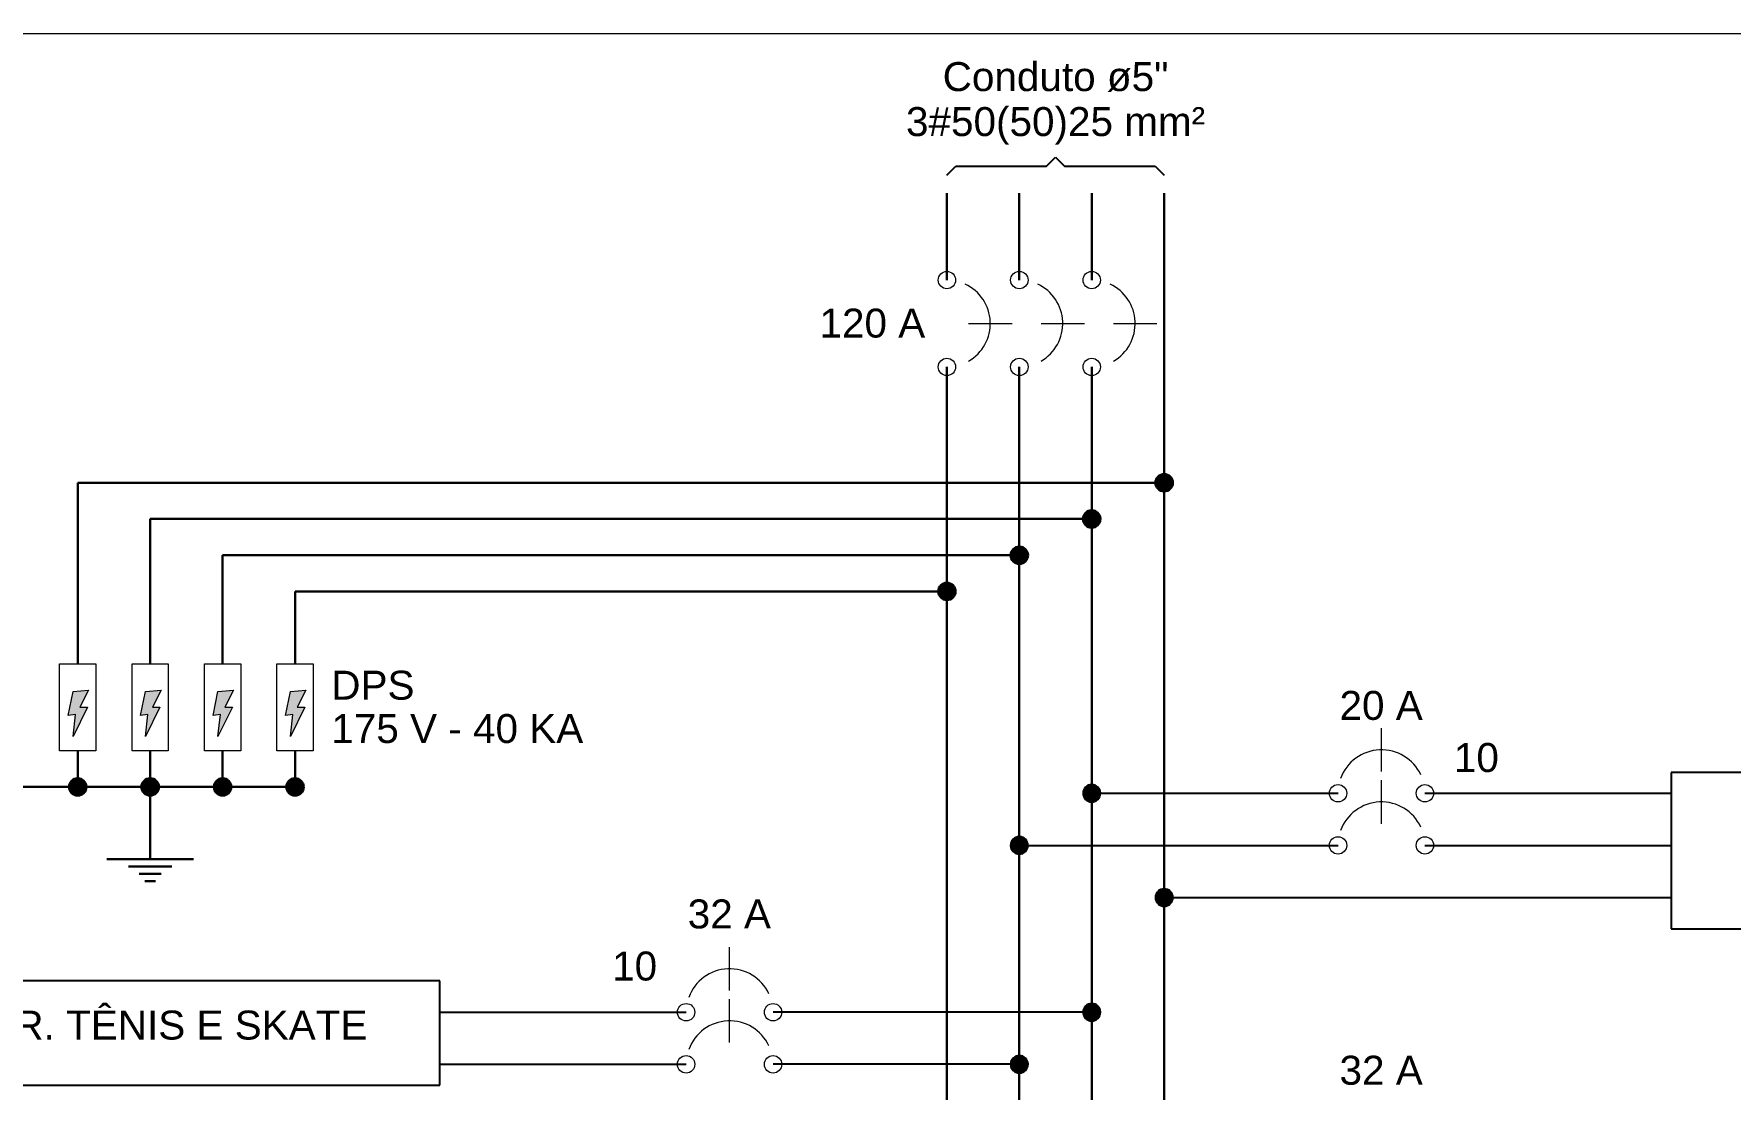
# Model space of a CAD drawing. Header units: millimetres. Extents: x -395 to 1008, y 9 to 692.
# Drawn here: x 105.76 to 111.96, y 45.69 to 49.55 of the extents above; entities that cross this region are included whole.
import ezdxf

# ---------------------------------------------------------------- set-up
doc = ezdxf.new("R2010")
doc.units = ezdxf.units.MM
doc.header["$LTSCALE"] = 0.1
doc.header["$MEASUREMENT"] = 0
for name, color, linetype, lineweight in [('.10', 200, 'Continuous', 5), ('.30', 50, 'Continuous', 5), ('.40 Interno parede', 27, 'Continuous', 5)]:
    doc.layers.add(name, color=color, linetype=linetype, lineweight=lineweight)
for name, color, linetype in [('DI-Linhas_do_diagrama', 9, 'Continuous'), ('DI-Pontilhado', 7, 'Continuous'), ('DI-Textos_do_diagrama', 7, 'Continuous')]:
    doc.layers.add(name, color=color, linetype=linetype)
doc.styles.add('Arial', font='arial.ttf')

msp = doc.modelspace()

# ---------------------------------------------------------------- hatches: boundary and pattern name
at = {"layer": '.30', "lineweight": 30}
for points in [[(109.9243, 47.9084), (109.9242, 47.9111), (109.9239, 47.9139), (109.9233, 47.9166), (109.9224, 47.9192), (109.9214, 47.9218), (109.9201, 47.9242), (109.9186, 47.9266), (109.9169, 47.9288), (109.915, 47.9308), (109.913, 47.9327), (109.9108, 47.9344), (109.9085, 47.9359), (109.906, 47.9371), (109.9034, 47.9382), (109.9008, 47.939), (109.8981, 47.9396), (109.8953, 47.94), (109.8926, 47.9401), (109.8898, 47.94), (109.8871, 47.9396), (109.8843, 47.939), (109.8817, 47.9382), (109.8791, 47.9371), (109.8767, 47.9359), (109.8743, 47.9344), (109.8721, 47.9327), (109.8701, 47.9308), (109.8682, 47.9288), (109.8665, 47.9266), (109.8651, 47.9242), (109.8638, 47.9218), (109.8627, 47.9192), (109.8619, 47.9166), (109.8613, 47.9139), (109.8609, 47.9111), (109.8608, 47.9084), (109.8926, 47.9084)], [(109.8608, 47.9084), (109.8609, 47.9056), (109.8613, 47.9028), (109.8619, 47.9001), (109.8627, 47.8975), (109.8638, 47.8949), (109.8651, 47.8925), (109.8665, 47.8901), (109.8682, 47.8879), (109.8701, 47.8859), (109.8721, 47.884), (109.8743, 47.8823), (109.8767, 47.8808), (109.8791, 47.8796), (109.8817, 47.8785), (109.8843, 47.8777), (109.8871, 47.8771), (109.8898, 47.8767), (109.8926, 47.8766), (109.8953, 47.8767), (109.8981, 47.8771), (109.9008, 47.8777), (109.9034, 47.8785), (109.906, 47.8796), (109.9085, 47.8808), (109.9108, 47.8823), (109.913, 47.884), (109.915, 47.8859), (109.9169, 47.8879), (109.9186, 47.8901), (109.9201, 47.8925), (109.9214, 47.8949), (109.9224, 47.8975), (109.9233, 47.9001), (109.9239, 47.9028), (109.9242, 47.9056), (109.9243, 47.9084), (109.8926, 47.9084)], [(109.6596, 47.776), (109.6595, 47.7788), (109.6591, 47.7815), (109.6585, 47.7842), (109.6577, 47.7868), (109.6566, 47.7894), (109.6553, 47.7919), (109.6538, 47.7942), (109.6521, 47.7964), (109.6503, 47.7984), (109.6482, 47.8003), (109.646, 47.802), (109.6437, 47.8035), (109.6412, 47.8048), (109.6387, 47.8058), (109.636, 47.8067), (109.6333, 47.8073), (109.6306, 47.8076), (109.6278, 47.8078), (109.625, 47.8076), (109.6223, 47.8073), (109.6196, 47.8067), (109.6169, 47.8058), (109.6144, 47.8048), (109.6119, 47.8035), (109.6096, 47.802), (109.6074, 47.8003), (109.6053, 47.7984), (109.6035, 47.7964), (109.6018, 47.7942), (109.6003, 47.7919), (109.599, 47.7894), (109.598, 47.7868), (109.5971, 47.7842), (109.5965, 47.7815), (109.5962, 47.7788), (109.596, 47.776), (109.6278, 47.776)], [(109.596, 47.776), (109.5962, 47.7732), (109.5965, 47.7705), (109.5971, 47.7678), (109.598, 47.7651), (109.599, 47.7626), (109.6003, 47.7601), (109.6018, 47.7578), (109.6035, 47.7556), (109.6053, 47.7535), (109.6074, 47.7516), (109.6096, 47.75), (109.6119, 47.7485), (109.6144, 47.7472), (109.6169, 47.7461), (109.6196, 47.7453), (109.6223, 47.7447), (109.625, 47.7443), (109.6278, 47.7442), (109.6306, 47.7443), (109.6333, 47.7447), (109.636, 47.7453), (109.6387, 47.7461), (109.6412, 47.7472), (109.6437, 47.7485), (109.646, 47.75), (109.6482, 47.7516), (109.6503, 47.7535), (109.6521, 47.7556), (109.6538, 47.7578), (109.6553, 47.7601), (109.6566, 47.7626), (109.6577, 47.7651), (109.6585, 47.7678), (109.6591, 47.7705), (109.6595, 47.7732), (109.6596, 47.776), (109.6278, 47.776)], [(109.3948, 47.6436), (109.3947, 47.6464), (109.3943, 47.6491), (109.3937, 47.6518), (109.3929, 47.6545), (109.3918, 47.657), (109.3906, 47.6595), (109.3891, 47.6618), (109.3874, 47.664), (109.3855, 47.6661), (109.3835, 47.6679), (109.3813, 47.6696), (109.3789, 47.6711), (109.3765, 47.6724), (109.3739, 47.6735), (109.3713, 47.6743), (109.3686, 47.6749), (109.3658, 47.6753), (109.3631, 47.6754), (109.3603, 47.6753), (109.3575, 47.6749), (109.3548, 47.6743), (109.3522, 47.6735), (109.3496, 47.6724), (109.3472, 47.6711), (109.3448, 47.6696), (109.3426, 47.6679), (109.3406, 47.6661), (109.3387, 47.664), (109.337, 47.6618), (109.3355, 47.6595), (109.3343, 47.657), (109.3332, 47.6545), (109.3324, 47.6518), (109.3318, 47.6491), (109.3314, 47.6464), (109.3313, 47.6436), (109.3631, 47.6436)], [(109.3313, 47.6436), (109.3314, 47.6408), (109.3318, 47.6381), (109.3324, 47.6354), (109.3332, 47.6327), (109.3343, 47.6302), (109.3355, 47.6277), (109.337, 47.6254), (109.3387, 47.6232), (109.3406, 47.6211), (109.3426, 47.6193), (109.3448, 47.6176), (109.3472, 47.6161), (109.3496, 47.6148), (109.3522, 47.6138), (109.3548, 47.6129), (109.3575, 47.6123), (109.3603, 47.612), (109.3631, 47.6118), (109.3658, 47.612), (109.3686, 47.6123), (109.3713, 47.6129), (109.3739, 47.6138), (109.3765, 47.6148), (109.3789, 47.6161), (109.3813, 47.6176), (109.3835, 47.6193), (109.3855, 47.6211), (109.3874, 47.6232), (109.3891, 47.6254), (109.3906, 47.6277), (109.3918, 47.6302), (109.3929, 47.6327), (109.3937, 47.6354), (109.3943, 47.6381), (109.3947, 47.6408), (109.3948, 47.6436), (109.3631, 47.6436)], [(109.1301, 47.5112), (109.13, 47.514), (109.1296, 47.5168), (109.129, 47.5195), (109.1282, 47.5221), (109.1271, 47.5247), (109.1258, 47.5271), (109.1243, 47.5295), (109.1226, 47.5317), (109.1208, 47.5337), (109.1187, 47.5356), (109.1165, 47.5373), (109.1142, 47.5387), (109.1117, 47.54), (109.1092, 47.5411), (109.1065, 47.5419), (109.1038, 47.5425), (109.1011, 47.5429), (109.0983, 47.543), (109.0955, 47.5429), (109.0928, 47.5425), (109.0901, 47.5419), (109.0874, 47.5411), (109.0849, 47.54), (109.0824, 47.5387), (109.0801, 47.5373), (109.0779, 47.5356), (109.0758, 47.5337), (109.074, 47.5317), (109.0723, 47.5295), (109.0708, 47.5271), (109.0695, 47.5247), (109.0684, 47.5221), (109.0676, 47.5195), (109.067, 47.5168), (109.0667, 47.514), (109.0665, 47.5112), (109.0983, 47.5112)], [(109.0665, 47.5112), (109.0667, 47.5085), (109.067, 47.5057), (109.0676, 47.503), (109.0684, 47.5004), (109.0695, 47.4978), (109.0708, 47.4954), (109.0723, 47.493), (109.074, 47.4908), (109.0758, 47.4888), (109.0779, 47.4869), (109.0801, 47.4852), (109.0824, 47.4837), (109.0849, 47.4824), (109.0874, 47.4814), (109.0901, 47.4806), (109.0928, 47.48), (109.0955, 47.4796), (109.0983, 47.4795), (109.1011, 47.4796), (109.1038, 47.48), (109.1065, 47.4806), (109.1092, 47.4814), (109.1117, 47.4824), (109.1142, 47.4837), (109.1165, 47.4852), (109.1187, 47.4869), (109.1208, 47.4888), (109.1226, 47.4908), (109.1243, 47.493), (109.1258, 47.4954), (109.1271, 47.4978), (109.1282, 47.5004), (109.129, 47.503), (109.1296, 47.5057), (109.13, 47.5085), (109.1301, 47.5112), (109.0983, 47.5112)]]:
    msp.add_hatch(color=50, dxfattribs=at).paths.add_polyline_path(points)
at = {"layer": '.30', "lineweight": 30, "true_color": 0x136734}
for points in [[(105.9531, 46.7964), (105.953, 46.7992), (105.9526, 46.8019), (105.952, 46.8046), (105.9512, 46.8073), (105.9501, 46.8098), (105.9488, 46.8123), (105.9473, 46.8146), (105.9457, 46.8168), (105.9438, 46.8189), (105.9417, 46.8207), (105.9395, 46.8224), (105.9372, 46.8239), (105.9347, 46.8252), (105.9322, 46.8263), (105.9295, 46.8271), (105.9268, 46.8277), (105.9241, 46.8281), (105.9213, 46.8282), (105.9185, 46.8281), (105.9158, 46.8277), (105.9131, 46.8271), (105.9104, 46.8263), (105.9079, 46.8252), (105.9054, 46.8239), (105.9031, 46.8224), (105.9009, 46.8207), (105.8989, 46.8189), (105.897, 46.8168), (105.8953, 46.8146), (105.8938, 46.8123), (105.8925, 46.8098), (105.8915, 46.8073), (105.8906, 46.8046), (105.89, 46.8019), (105.8897, 46.7992), (105.8895, 46.7964), (105.9213, 46.7964)], [(106.2178, 46.7964), (106.2177, 46.7992), (106.2173, 46.8019), (106.2167, 46.8046), (106.2159, 46.8073), (106.2148, 46.8098), (106.2136, 46.8123), (106.2121, 46.8146), (106.2104, 46.8168), (106.2085, 46.8189), (106.2065, 46.8207), (106.2043, 46.8224), (106.2019, 46.8239), (106.1995, 46.8252), (106.1969, 46.8263), (106.1943, 46.8271), (106.1916, 46.8277), (106.1888, 46.8281), (106.1861, 46.8282), (106.1833, 46.8281), (106.1805, 46.8277), (106.1778, 46.8271), (106.1752, 46.8263), (106.1726, 46.8252), (106.1702, 46.8239), (106.1678, 46.8224), (106.1656, 46.8207), (106.1636, 46.8189), (106.1617, 46.8168), (106.16, 46.8146), (106.1585, 46.8123), (106.1573, 46.8098), (106.1562, 46.8073), (106.1554, 46.8046), (106.1548, 46.8019), (106.1544, 46.7992), (106.1543, 46.7964), (106.1861, 46.7964)], [(106.4826, 46.7964), (106.4825, 46.7992), (106.4821, 46.8019), (106.4815, 46.8046), (106.4807, 46.8073), (106.4796, 46.8098), (106.4783, 46.8123), (106.4768, 46.8146), (106.4751, 46.8168), (106.4733, 46.8189), (106.4712, 46.8207), (106.469, 46.8224), (106.4667, 46.8239), (106.4642, 46.8252), (106.4617, 46.8263), (106.459, 46.8271), (106.4563, 46.8277), (106.4536, 46.8281), (106.4508, 46.8282), (106.448, 46.8281), (106.4453, 46.8277), (106.4426, 46.8271), (106.4399, 46.8263), (106.4374, 46.8252), (106.4349, 46.8239), (106.4326, 46.8224), (106.4304, 46.8207), (106.4283, 46.8189), (106.4265, 46.8168), (106.4248, 46.8146), (106.4233, 46.8123), (106.422, 46.8098), (106.421, 46.8073), (106.4201, 46.8046), (106.4195, 46.8019), (106.4192, 46.7992), (106.419, 46.7964), (106.4508, 46.7964)], [(106.7473, 46.7964), (106.7472, 46.7992), (106.7468, 46.8019), (106.7462, 46.8046), (106.7454, 46.8073), (106.7443, 46.8098), (106.7431, 46.8123), (106.7416, 46.8146), (106.7399, 46.8168), (106.738, 46.8189), (106.736, 46.8207), (106.7338, 46.8224), (106.7314, 46.8239), (106.729, 46.8252), (106.7264, 46.8263), (106.7238, 46.8271), (106.7211, 46.8277), (106.7183, 46.8281), (106.7156, 46.8282), (106.7128, 46.8281), (106.71, 46.8277), (106.7073, 46.8271), (106.7047, 46.8263), (106.7021, 46.8252), (106.6997, 46.8239), (106.6973, 46.8224), (106.6951, 46.8207), (106.6931, 46.8189), (106.6912, 46.8168), (106.6895, 46.8146), (106.688, 46.8123), (106.6868, 46.8098), (106.6857, 46.8073), (106.6849, 46.8046), (106.6843, 46.8019), (106.6839, 46.7992), (106.6838, 46.7964), (106.7156, 46.7964)], [(105.8895, 46.7964), (105.8897, 46.7936), (105.89, 46.7909), (105.8906, 46.7882), (105.8915, 46.7855), (105.8925, 46.783), (105.8938, 46.7805), (105.8953, 46.7782), (105.897, 46.776), (105.8989, 46.7739), (105.9009, 46.7721), (105.9031, 46.7704), (105.9054, 46.7689), (105.9079, 46.7676), (105.9104, 46.7666), (105.9131, 46.7657), (105.9158, 46.7651), (105.9185, 46.7648), (105.9213, 46.7646), (105.9241, 46.7648), (105.9268, 46.7651), (105.9295, 46.7657), (105.9322, 46.7666), (105.9347, 46.7676), (105.9372, 46.7689), (105.9395, 46.7704), (105.9417, 46.7721), (105.9438, 46.7739), (105.9457, 46.776), (105.9473, 46.7782), (105.9488, 46.7805), (105.9501, 46.783), (105.9512, 46.7855), (105.952, 46.7882), (105.9526, 46.7909), (105.953, 46.7936), (105.9531, 46.7964), (105.9213, 46.7964)], [(106.1543, 46.7964), (106.1544, 46.7936), (106.1548, 46.7909), (106.1554, 46.7882), (106.1562, 46.7855), (106.1573, 46.783), (106.1585, 46.7805), (106.16, 46.7782), (106.1617, 46.776), (106.1636, 46.7739), (106.1656, 46.7721), (106.1678, 46.7704), (106.1702, 46.7689), (106.1726, 46.7676), (106.1752, 46.7666), (106.1778, 46.7657), (106.1805, 46.7651), (106.1833, 46.7648), (106.1861, 46.7646), (106.1888, 46.7648), (106.1916, 46.7651), (106.1943, 46.7657), (106.1969, 46.7666), (106.1995, 46.7676), (106.2019, 46.7689), (106.2043, 46.7704), (106.2065, 46.7721), (106.2085, 46.7739), (106.2104, 46.776), (106.2121, 46.7782), (106.2136, 46.7805), (106.2148, 46.783), (106.2159, 46.7855), (106.2167, 46.7882), (106.2173, 46.7909), (106.2177, 46.7936), (106.2178, 46.7964), (106.1861, 46.7964)], [(106.419, 46.7964), (106.4192, 46.7936), (106.4195, 46.7909), (106.4201, 46.7882), (106.421, 46.7855), (106.422, 46.783), (106.4233, 46.7805), (106.4248, 46.7782), (106.4265, 46.776), (106.4283, 46.7739), (106.4304, 46.7721), (106.4326, 46.7704), (106.4349, 46.7689), (106.4374, 46.7676), (106.4399, 46.7666), (106.4426, 46.7657), (106.4453, 46.7651), (106.448, 46.7648), (106.4508, 46.7646), (106.4536, 46.7648), (106.4563, 46.7651), (106.459, 46.7657), (106.4617, 46.7666), (106.4642, 46.7676), (106.4667, 46.7689), (106.469, 46.7704), (106.4712, 46.7721), (106.4733, 46.7739), (106.4751, 46.776), (106.4768, 46.7782), (106.4783, 46.7805), (106.4796, 46.783), (106.4807, 46.7855), (106.4815, 46.7882), (106.4821, 46.7909), (106.4825, 46.7936), (106.4826, 46.7964), (106.4508, 46.7964)], [(106.6838, 46.7964), (106.6839, 46.7936), (106.6843, 46.7909), (106.6849, 46.7882), (106.6857, 46.7855), (106.6868, 46.783), (106.688, 46.7805), (106.6895, 46.7782), (106.6912, 46.776), (106.6931, 46.7739), (106.6951, 46.7721), (106.6973, 46.7704), (106.6997, 46.7689), (106.7021, 46.7676), (106.7047, 46.7666), (106.7073, 46.7657), (106.71, 46.7651), (106.7128, 46.7648), (106.7156, 46.7646), (106.7183, 46.7648), (106.7211, 46.7651), (106.7238, 46.7657), (106.7264, 46.7666), (106.729, 46.7676), (106.7314, 46.7689), (106.7338, 46.7704), (106.736, 46.7721), (106.738, 46.7739), (106.7399, 46.776), (106.7416, 46.7782), (106.7431, 46.7805), (106.7443, 46.783), (106.7454, 46.7855), (106.7462, 46.7882), (106.7468, 46.7909), (106.7472, 46.7936), (106.7473, 46.7964), (106.7156, 46.7964)]]:
    msp.add_hatch(color=116, dxfattribs=at).paths.add_polyline_path(points)
at = {"layer": 'DI-Linhas_do_diagrama', "linetype": 'Continuous'}
for points in [[(109.6596, 46.7731), (109.6595, 46.7759), (109.6591, 46.7786), (109.6585, 46.7813), (109.6577, 46.784), (109.6566, 46.7865), (109.6553, 46.789), (109.6538, 46.7913), (109.6521, 46.7935), (109.6503, 46.7956), (109.6482, 46.7975), (109.646, 46.7991), (109.6437, 46.8006), (109.6412, 46.8019), (109.6387, 46.803), (109.636, 46.8038), (109.6333, 46.8044), (109.6306, 46.8048), (109.6278, 46.8049), (109.625, 46.8048), (109.6223, 46.8044), (109.6196, 46.8038), (109.6169, 46.803), (109.6144, 46.8019), (109.6119, 46.8006), (109.6096, 46.7991), (109.6074, 46.7975), (109.6053, 46.7956), (109.6035, 46.7935), (109.6018, 46.7913), (109.6003, 46.789), (109.599, 46.7865), (109.598, 46.784), (109.5971, 46.7813), (109.5965, 46.7786), (109.5962, 46.7759), (109.596, 46.7731), (109.6278, 46.7731)], [(109.596, 46.7731), (109.5962, 46.7703), (109.5965, 46.7676), (109.5971, 46.7649), (109.598, 46.7623), (109.599, 46.7597), (109.6003, 46.7572), (109.6018, 46.7549), (109.6035, 46.7527), (109.6053, 46.7507), (109.6074, 46.7488), (109.6096, 46.7471), (109.6119, 46.7456), (109.6144, 46.7443), (109.6169, 46.7433), (109.6196, 46.7424), (109.6223, 46.7418), (109.625, 46.7415), (109.6278, 46.7413), (109.6306, 46.7415), (109.6333, 46.7418), (109.636, 46.7424), (109.6387, 46.7433), (109.6412, 46.7443), (109.6437, 46.7456), (109.646, 46.7471), (109.6482, 46.7488), (109.6503, 46.7507), (109.6521, 46.7527), (109.6538, 46.7549), (109.6553, 46.7572), (109.6566, 46.7597), (109.6577, 46.7623), (109.6585, 46.7649), (109.6591, 46.7676), (109.6595, 46.7703), (109.6596, 46.7731), (109.6278, 46.7731)], [(109.3948, 46.5825), (109.3947, 46.5853), (109.3943, 46.588), (109.3937, 46.5907), (109.3929, 46.5934), (109.3918, 46.5959), (109.3906, 46.5984), (109.3891, 46.6007), (109.3874, 46.6029), (109.3855, 46.605), (109.3835, 46.6068), (109.3813, 46.6085), (109.3789, 46.61), (109.3765, 46.6113), (109.3739, 46.6123), (109.3713, 46.6132), (109.3686, 46.6138), (109.3658, 46.6141), (109.3631, 46.6143), (109.3603, 46.6141), (109.3575, 46.6138), (109.3548, 46.6132), (109.3522, 46.6123), (109.3496, 46.6113), (109.3472, 46.61), (109.3448, 46.6085), (109.3426, 46.6068), (109.3406, 46.605), (109.3387, 46.6029), (109.337, 46.6007), (109.3355, 46.5984), (109.3343, 46.5959), (109.3332, 46.5934), (109.3324, 46.5907), (109.3318, 46.588), (109.3314, 46.5853), (109.3313, 46.5825), (109.3631, 46.5825)], [(109.3313, 46.5825), (109.3314, 46.5797), (109.3318, 46.577), (109.3324, 46.5743), (109.3332, 46.5716), (109.3343, 46.5691), (109.3355, 46.5666), (109.337, 46.5643), (109.3387, 46.5621), (109.3406, 46.56), (109.3426, 46.5582), (109.3448, 46.5565), (109.3472, 46.555), (109.3496, 46.5537), (109.3522, 46.5526), (109.3548, 46.5518), (109.3575, 46.5512), (109.3603, 46.5508), (109.3631, 46.5507), (109.3658, 46.5508), (109.3686, 46.5512), (109.3713, 46.5518), (109.3739, 46.5526), (109.3765, 46.5537), (109.3789, 46.555), (109.3813, 46.5565), (109.3835, 46.5582), (109.3855, 46.56), (109.3874, 46.5621), (109.3891, 46.5643), (109.3906, 46.5666), (109.3918, 46.5691), (109.3929, 46.5716), (109.3937, 46.5743), (109.3943, 46.577), (109.3947, 46.5797), (109.3948, 46.5825), (109.3631, 46.5825)], [(109.9243, 46.3919), (109.9242, 46.3946), (109.9239, 46.3974), (109.9233, 46.4001), (109.9224, 46.4027), (109.9214, 46.4053), (109.9201, 46.4078), (109.9186, 46.4101), (109.9169, 46.4123), (109.915, 46.4143), (109.913, 46.4162), (109.9108, 46.4179), (109.9085, 46.4194), (109.906, 46.4207), (109.9034, 46.4217), (109.9008, 46.4226), (109.8981, 46.4232), (109.8953, 46.4235), (109.8926, 46.4236), (109.8898, 46.4235), (109.8871, 46.4232), (109.8843, 46.4226), (109.8817, 46.4217), (109.8791, 46.4207), (109.8767, 46.4194), (109.8743, 46.4179), (109.8721, 46.4162), (109.8701, 46.4143), (109.8682, 46.4123), (109.8665, 46.4101), (109.8651, 46.4078), (109.8638, 46.4053), (109.8627, 46.4027), (109.8619, 46.4001), (109.8613, 46.3974), (109.8609, 46.3946), (109.8608, 46.3919), (109.8926, 46.3919)], [(109.8608, 46.3919), (109.8609, 46.3891), (109.8613, 46.3864), (109.8619, 46.3837), (109.8627, 46.381), (109.8638, 46.3784), (109.8651, 46.376), (109.8665, 46.3737), (109.8682, 46.3715), (109.8701, 46.3694), (109.8721, 46.3675), (109.8743, 46.3659), (109.8767, 46.3644), (109.8791, 46.3631), (109.8817, 46.362), (109.8843, 46.3612), (109.8871, 46.3606), (109.8898, 46.3602), (109.8926, 46.3601), (109.8953, 46.3602), (109.8981, 46.3606), (109.9008, 46.3612), (109.9034, 46.362), (109.906, 46.3631), (109.9085, 46.3644), (109.9108, 46.3659), (109.913, 46.3675), (109.915, 46.3694), (109.9169, 46.3715), (109.9186, 46.3737), (109.9201, 46.376), (109.9214, 46.3784), (109.9224, 46.381), (109.9233, 46.3837), (109.9239, 46.3864), (109.9242, 46.3891), (109.9243, 46.3919), (109.8926, 46.3919)], [(109.6596, 45.9725), (109.6595, 45.9753), (109.6591, 45.978), (109.6585, 45.9807), (109.6577, 45.9834), (109.6566, 45.9859), (109.6553, 45.9884), (109.6538, 45.9907), (109.6521, 45.9929), (109.6503, 45.995), (109.6482, 45.9968), (109.646, 45.9985), (109.6437, 46), (109.6412, 46.0013), (109.6387, 46.0024), (109.636, 46.0032), (109.6333, 46.0038), (109.6306, 46.0042), (109.6278, 46.0043), (109.625, 46.0042), (109.6223, 46.0038), (109.6196, 46.0032), (109.6169, 46.0024), (109.6144, 46.0013), (109.6119, 46), (109.6096, 45.9985), (109.6074, 45.9968), (109.6053, 45.995), (109.6035, 45.9929), (109.6018, 45.9907), (109.6003, 45.9884), (109.599, 45.9859), (109.598, 45.9834), (109.5971, 45.9807), (109.5965, 45.978), (109.5962, 45.9753), (109.596, 45.9725), (109.6278, 45.9725)], [(109.596, 45.9725), (109.5962, 45.9697), (109.5965, 45.967), (109.5971, 45.9643), (109.598, 45.9616), (109.599, 45.9591), (109.6003, 45.9566), (109.6018, 45.9543), (109.6035, 45.9521), (109.6053, 45.95), (109.6074, 45.9482), (109.6096, 45.9465), (109.6119, 45.945), (109.6144, 45.9437), (109.6169, 45.9427), (109.6196, 45.9418), (109.6223, 45.9412), (109.625, 45.9409), (109.6278, 45.9407), (109.6306, 45.9409), (109.6333, 45.9412), (109.636, 45.9418), (109.6387, 45.9427), (109.6412, 45.9437), (109.6437, 45.945), (109.646, 45.9465), (109.6482, 45.9482), (109.6503, 45.95), (109.6521, 45.9521), (109.6538, 45.9543), (109.6553, 45.9566), (109.6566, 45.9591), (109.6577, 45.9616), (109.6585, 45.9643), (109.6591, 45.967), (109.6595, 45.9697), (109.6596, 45.9725), (109.6278, 45.9725)], [(109.3948, 45.7819), (109.3947, 45.7847), (109.3943, 45.7874), (109.3937, 45.7901), (109.3929, 45.7928), (109.3918, 45.7953), (109.3906, 45.7978), (109.3891, 45.8001), (109.3874, 45.8023), (109.3855, 45.8044), (109.3835, 45.8062), (109.3813, 45.8079), (109.3789, 45.8094), (109.3765, 45.8107), (109.3739, 45.8117), (109.3713, 45.8126), (109.3686, 45.8132), (109.3658, 45.8135), (109.3631, 45.8137), (109.3603, 45.8135), (109.3575, 45.8132), (109.3548, 45.8126), (109.3522, 45.8117), (109.3496, 45.8107), (109.3472, 45.8094), (109.3448, 45.8079), (109.3426, 45.8062), (109.3406, 45.8044), (109.3387, 45.8023), (109.337, 45.8001), (109.3355, 45.7978), (109.3343, 45.7953), (109.3332, 45.7928), (109.3324, 45.7901), (109.3318, 45.7874), (109.3314, 45.7847), (109.3313, 45.7819), (109.3631, 45.7819)], [(109.3313, 45.7819), (109.3314, 45.7791), (109.3318, 45.7764), (109.3324, 45.7737), (109.3332, 45.771), (109.3343, 45.7685), (109.3355, 45.766), (109.337, 45.7637), (109.3387, 45.7615), (109.3406, 45.7594), (109.3426, 45.7576), (109.3448, 45.7559), (109.3472, 45.7544), (109.3496, 45.7531), (109.3522, 45.752), (109.3548, 45.7512), (109.3575, 45.7506), (109.3603, 45.7502), (109.3631, 45.7501), (109.3658, 45.7502), (109.3686, 45.7506), (109.3713, 45.7512), (109.3739, 45.752), (109.3765, 45.7531), (109.3789, 45.7544), (109.3813, 45.7559), (109.3835, 45.7576), (109.3855, 45.7594), (109.3874, 45.7615), (109.3891, 45.7637), (109.3906, 45.766), (109.3918, 45.7685), (109.3929, 45.771), (109.3937, 45.7737), (109.3943, 45.7764), (109.3947, 45.7791), (109.3948, 45.7819), (109.3631, 45.7819)]]:
    msp.add_hatch(color=256, dxfattribs=at).paths.add_polyline_path(points)
at = {"layer": 'DI-Pontilhado', "true_color": 0xf8d731}
h = msp.add_hatch(color=40, dxfattribs=at)
h.dxf.hatch_style = 1
h.paths.add_polyline_path([(105.9042, 47.1456), (105.9612, 47.1495), (105.9293, 47.0884), (105.9571, 47.088), (105.9042, 46.9804), (105.9132, 47.0606), (105.8866, 47.0572)])
h = msp.add_hatch(color=40, dxfattribs=at)
h.dxf.hatch_style = 1
h.paths.add_polyline_path([(106.1689, 47.1456), (106.226, 47.1495), (106.1941, 47.0884), (106.2218, 47.088), (106.1689, 46.9804), (106.178, 47.0606), (106.1513, 47.0572)])
h = msp.add_hatch(color=40, dxfattribs=at)
h.dxf.hatch_style = 1
h.paths.add_polyline_path([(106.4336, 47.1456), (106.4907, 47.1495), (106.4588, 47.0884), (106.4866, 47.088), (106.4336, 46.9804), (106.4427, 47.0606), (106.4161, 47.0572)])
h = msp.add_hatch(color=40, dxfattribs=at)
h.dxf.hatch_style = 1
h.paths.add_polyline_path([(106.6984, 47.1456), (106.7555, 47.1495), (106.7235, 47.0884), (106.7513, 47.088), (106.6984, 46.9804), (106.7075, 47.0606), (106.6808, 47.0572)])

# ---------------------------------------------------------------- linework, layer by layer
at = {"layer": '.10', "color": 200, "lineweight": 9}
for p, q in [((116.9561, 49.5498), (102.4901, 49.5498)), ((109.1777, 48.4908), (109.3366, 48.4908)), ((109.4425, 48.4908), (109.6013, 48.4908)), ((109.7072, 48.4908), (109.8661, 48.4908)), ((105.8551, 47.2465), (105.9875, 47.2465)), ((105.8551, 46.9288), (105.8551, 47.2465)), ((105.9875, 47.2465), (105.9875, 46.9288)), ((106.1199, 47.2465), (106.2522, 47.2465)), ((106.1199, 46.9288), (106.1199, 47.2465)), ((106.2522, 47.2465), (106.2522, 46.9288)), ((106.3846, 47.2465), (106.517, 47.2465)), ((106.3846, 46.9288), (106.3846, 47.2465)), ((106.517, 47.2465), (106.517, 46.9288)), ((106.6494, 47.2465), (106.7817, 47.2465)), ((106.6494, 46.9288), (106.6494, 47.2465)), ((106.7817, 47.2465), (106.7817, 46.9288)), ((110.6868, 46.8525), (110.6868, 47.0114)), ((105.9875, 46.9288), (105.8551, 46.9288)), ((106.2522, 46.9288), (106.1199, 46.9288)), ((106.517, 46.9288), (106.3846, 46.9288)), ((106.7817, 46.9288), (106.6494, 46.9288)), ((110.6868, 46.6619), (110.6868, 46.8208)), ((108.3041, 46.0519), (108.3041, 46.2108)), ((108.3041, 45.8613), (108.3041, 46.0202))]:
    msp.add_line(p, q, dxfattribs=at)
at = {"layer": '.10', "color": 40, "lineweight": 9, "true_color": 0xf8d731}
for points in [[(105.9042, 47.1456), (105.9612, 47.1495), (105.9293, 47.0884), (105.9571, 47.088), (105.9042, 46.9804), (105.9132, 47.0606), (105.8866, 47.0572)], [(106.1689, 47.1456), (106.226, 47.1495), (106.1941, 47.0884), (106.2218, 47.088), (106.1689, 46.9804), (106.178, 47.0606), (106.1513, 47.0572)], [(106.4336, 47.1456), (106.4907, 47.1495), (106.4588, 47.0884), (106.4866, 47.088), (106.4336, 46.9804), (106.4427, 47.0606), (106.4161, 47.0572)], [(106.6984, 47.1456), (106.7555, 47.1495), (106.7235, 47.0884), (106.7513, 47.088), (106.6984, 46.9804), (106.7075, 47.0606), (106.6808, 47.0572)]]:
    msp.add_lwpolyline(points, close=True, dxfattribs=at)
at = {"layer": '.10', "color": 200, "lineweight": 9}
for centre in [(109.0983, 48.6497), (109.3631, 48.6497), (109.6278, 48.6497), (109.0983, 48.332), (109.3631, 48.332), (109.6278, 48.332), (110.528, 46.7731), (110.8456, 46.7731), (110.528, 46.5825), (110.8456, 46.5825), (108.1452, 45.9725), (108.4629, 45.9725), (108.1452, 45.7819), (108.4629, 45.7819)]:
    msp.add_circle(centre, 0.0318, dxfattribs=at)
for centre, start, end in [((109.0983, 48.4908), 300, 65), ((109.3631, 48.4908), 300, 65), ((109.6278, 48.4908), 300, 65), ((110.6868, 46.7731), 25, 160), ((110.6868, 46.5825), 25, 160), ((108.3041, 45.9725), 25, 160), ((108.3041, 45.7819), 25, 160)]:
    msp.add_arc(centre, 0.1588, start, end, dxfattribs=at)
at = {"layer": '.30', "color": 37, "lineweight": 30, "true_color": 0x855f32}
for p, q in [((109.0983, 48.9674), (109.0983, 48.6497)), ((109.0983, 48.332), (109.0983, 41.9886))]:
    msp.add_line(p, q, dxfattribs=at)
at = {"layer": '.30', "color": 18, "lineweight": 30, "true_color": 0x000000}
for p, q in [((109.3631, 48.9674), (109.3631, 48.6497)), ((109.3631, 48.332), (109.3631, 41.9886))]:
    msp.add_line(p, q, dxfattribs=at)
at = {"layer": '.30', "color": 244, "lineweight": 30, "true_color": 0x991b1e}
for p, q in [((109.6278, 48.9674), (109.6278, 48.6497)), ((109.6278, 48.332), (109.6278, 41.9886))]:
    msp.add_line(p, q, dxfattribs=at)
at = {"layer": '.30', "color": 159, "lineweight": 30, "true_color": 0x22346e}
msp.add_line((109.8926, 41.9886), (109.8926, 48.9674), dxfattribs=at)
at = {"layer": '.30', "color": 50, "lineweight": 30}
for p, q in [((109.8926, 47.9084), (105.9213, 47.9084)), ((105.9213, 47.9084), (105.9213, 47.2465)), ((109.6278, 47.776), (106.1861, 47.776)), ((106.1861, 47.776), (106.1861, 47.2465)), ((109.3631, 47.6436), (106.4508, 47.6436)), ((106.4508, 47.6436), (106.4508, 47.2465)), ((109.0983, 47.5112), (106.7156, 47.5112)), ((106.7156, 47.5112), (106.7156, 47.2465))]:
    msp.add_line(p, q, dxfattribs=at)
at = {"layer": '.30', "color": 116, "lineweight": 30, "true_color": 0x136734}
for p, q in [((105.9213, 46.9288), (105.9213, 46.7964)), ((106.1861, 46.9288), (106.1861, 46.7964)), ((106.4508, 46.9288), (106.4508, 46.7964)), ((106.7156, 46.9288), (106.7156, 46.7964)), ((102.7549, 46.7964), (106.7156, 46.7964)), ((106.1861, 46.7964), (106.1861, 46.5317)), ((106.0272, 46.5317), (106.3449, 46.5317)), ((106.1066, 46.5052), (106.2655, 46.5052)), ((106.1463, 46.4787), (106.2258, 46.4787)), ((106.1662, 46.4522), (106.2059, 46.4522))]:
    msp.add_line(p, q, dxfattribs=at)
at = {"layer": '.30', "color": 50, "lineweight": 30}
for points in [[(109.8608, 47.9084, 1), (109.9243, 47.9084), (109.9243, 47.9084, 1), (109.8608, 47.9084)], [(109.596, 47.776, 1), (109.6596, 47.776), (109.6596, 47.776, 1), (109.596, 47.776)], [(109.3313, 47.6436, 1), (109.3948, 47.6436), (109.3948, 47.6436, 1), (109.3313, 47.6436)], [(109.0665, 47.5112, 1), (109.1301, 47.5112), (109.1301, 47.5112, 1), (109.0665, 47.5112)]]:
    msp.add_lwpolyline(points, format="xyb", dxfattribs=at)
at = {"layer": '.30', "color": 116, "lineweight": 30, "true_color": 0x136734}
for points in [[(105.8895, 46.7964, 1), (105.9531, 46.7964), (105.9531, 46.7964, 1), (105.8895, 46.7964)], [(106.1543, 46.7964, 1), (106.2178, 46.7964), (106.2178, 46.7964, 1), (106.1543, 46.7964)], [(106.419, 46.7964, 1), (106.4826, 46.7964), (106.4826, 46.7964, 1), (106.419, 46.7964)], [(106.6838, 46.7964, 1), (106.7473, 46.7964), (106.7473, 46.7964, 1), (106.6838, 46.7964)]]:
    msp.add_lwpolyline(points, format="xyb", dxfattribs=at)
at = {"layer": 'DI-Linhas_do_diagrama', "linetype": 'Continuous'}
for p, q in [((116.1618, 46.8494), (111.7458, 46.8494)), ((111.7458, 46.8494), (111.7458, 46.2775)), ((109.6278, 46.7731), (110.528, 46.7731)), ((110.8456, 46.7731), (111.7458, 46.7731)), ((109.3631, 46.5825), (110.528, 46.5825)), ((110.8456, 46.5825), (111.7458, 46.5825)), ((109.8926, 46.3919), (111.7458, 46.3919)), ((111.7458, 46.2775), (116.1618, 46.2775)), ((107.245, 46.0869), (103.0196, 46.0869)), ((107.245, 45.7056), (107.245, 46.0869)), ((107.245, 45.9725), (108.1452, 45.9725)), ((109.6278, 45.9725), (108.4629, 45.9725)), ((107.245, 45.7819), (108.1452, 45.7819)), ((109.3631, 45.7819), (108.4629, 45.7819)), ((103.0196, 45.7056), (107.245, 45.7056))]:
    msp.add_line(p, q, dxfattribs=at)
at = {"layer": 'DI-Linhas_do_diagrama'}
for points in [[(109.596, 46.7731, 1), (109.6596, 46.7731), (109.6596, 46.7731, 1), (109.596, 46.7731)], [(109.3313, 46.5825, 1), (109.3948, 46.5825), (109.3948, 46.5825, 1), (109.3313, 46.5825)], [(109.8608, 46.3919, 1), (109.9243, 46.3919), (109.9243, 46.3919, 1), (109.8608, 46.3919)], [(109.596, 45.9725, 1), (109.6596, 45.9725), (109.6596, 45.9725, 1), (109.596, 45.9725)], [(109.3313, 45.7819, 1), (109.3948, 45.7819), (109.3948, 45.7819, 1), (109.3313, 45.7819)]]:
    msp.add_lwpolyline(points, format="xyb", dxfattribs=at)
at = {"layer": 'DI-Textos_do_diagrama', "linetype": 'Continuous'}
for p, q in [((109.0983, 49.0335), (109.1314, 49.0666)), ((109.1314, 49.0666), (109.4623, 49.0666)), ((109.4623, 49.0666), (109.4954, 49.0997)), ((109.4954, 49.0997), (109.5285, 49.0666)), ((109.5285, 49.0666), (109.8595, 49.0666)), ((109.8595, 49.0666), (109.8926, 49.0335))]:
    msp.add_line(p, q, dxfattribs=at)

# ---------------------------------------------------------------- texts
at = {"layer": '.40 Interno parede', "color": 27, "char_height": 0.1059, "line_spacing_factor": 0.9, "style": 'Arial'}
for s, insert, width, attachment_point in [('Conduto ø5"', (109.4956, 49.3379), 1.618364, 8), ('3#50(50)25 mm²', (109.4956, 49.1444), 2.143706, 8), ('120 A', (109.0191, 48.4379), 0.757852, 9), ('DPS', (106.8481, 47.1139), 0.596284, 7), ('    20 A', (110.3691, 47.0399), 0.918853, 7), ('175 V - 40 KA', (106.8481, 46.9554), 1.805562, 7), ('10', (110.9516, 46.8494), 0.322568, 7), ('    32 A', (107.9866, 46.2774), 0.918853, 7), ('10', (108.0391, 46.0869), 0.322568, 9), ('QUADRO DISTR. TÊNIS E SKATE', (106.9801, 45.8434), 4.543994, 9), ('    32 A', (110.3691, 45.7059), 0.918853, 7)]:
    msp.add_mtext(s, dxfattribs=dict(at, insert=insert, width=width, attachment_point=attachment_point))

doc.saveas('drawing.dxf')
